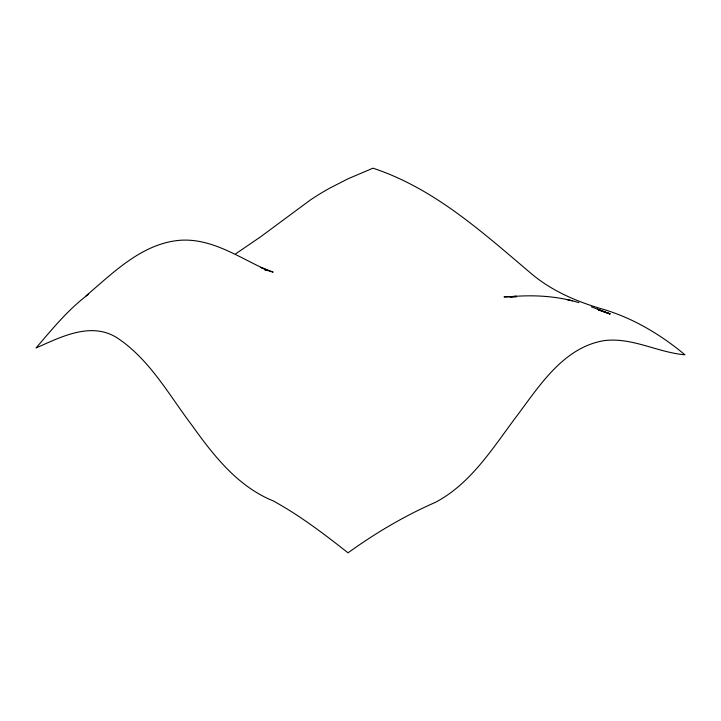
<?xml version="1.0" encoding="UTF-8"?>
<svg xmlns="http://www.w3.org/2000/svg" width="721" height="721" viewBox="0 0 721 721"><rect width="100%" height="100%" fill="white"/><g stroke="black" fill="none" stroke-linecap="round" stroke-linejoin="round"><path stroke-width="1.08" d="M85.961 295.88C113.458 272.583 141.704 243.725 179.556 240.318C211.55 237.822 239.048 257.505 266.905 270.078L264.832 269.753L273.151 272.123L260.669 267.32L266.905 270.078L264.832 269.618M88.638 294.159C68.396 309.201 52.354 328.929 36.05 347.964C61.006 337.013 90.909 321.26 117.162 337.87C149.734 359.409 168.939 394.946 192.038 425.399C213.623 455.573 237.714 486.495 273.151 500.861C299.864 515.488 324.144 534.027 348.018 552.818C375.362 533.134 404.481 515.866 435.376 502.357C471.101 483.566 492.921 447.75 516.488 416.432C539.389 385.987 563.191 347.621 603.837 340.673C631.902 336.968 657.498 352.461 684.95 354.795C661.013 334.841 633.804 318.493 603.837 309.48C576.755 301.793 550.285 290.455 528.962 271.646C481.304 231.279 433.483 188.127 372.982 168.182L348.018 178.799L329.299 188.388A294.438 169.994 -60 0 0 310.589 199.825L260.669 236.767L235.713 253.801M516.488 296.691L504.006 296.872L516.488 296.349L510.243 296.71C533.234 294.718 556.702 295.871 578.882 302.622M566.4 299.494L572.636 300.864M598.637 310.12L610.074 313.833L597.601 309.264M591.355 306.822L610.074 314.059L597.601 309.165M516.488 296.556L510.243 296.628L516.488 296.556"/></g></svg>
